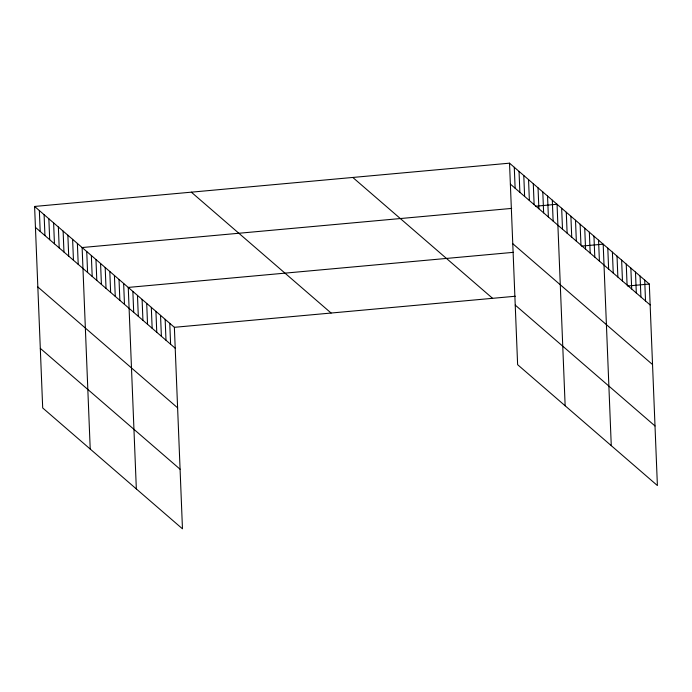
<?xml version="1.0" encoding="UTF-8"?>
<svg xmlns="http://www.w3.org/2000/svg" width="692" height="692" viewBox="0 0 692 692"><rect width="100%" height="100%" fill="white"/><g stroke="black" fill="none" stroke-linecap="round" stroke-linejoin="round"><path stroke-width="1.04" d="M34.6 206.45L174.375 327.316L182.472 528.826L42.696 407.96L34.6 206.45L509.528 163.174L649.304 284.04L657.4 485.55L517.625 364.684L509.528 163.174M511.682 208.404L82.123 247.537L90.219 449.056M535.4 206.242L557.051 204.27L565.148 405.78M513.473 252.329L128.254 287.422L136.341 488.941M581.522 246.127L603.182 244.155L611.27 445.665M174.375 327.316L515.263 296.254M627.653 286.012L649.304 284.04M510.367 184.098L650.143 304.964M512.763 243.688L652.539 364.554M515.229 305.094L655.004 425.961M352.799 177.455L492.583 298.321M191.329 192.168L331.105 313.035M35.439 227.365L175.223 348.232M37.835 286.964L177.61 407.83M40.3 348.361L180.076 469.228M644.693 280.052L645.532 300.977M640.083 276.065L640.922 296.989M635.472 272.077L636.311 292.993M630.853 268.089L631.692 289.005M626.243 264.093L627.082 285.017M621.632 260.106L622.471 281.03M617.022 256.118L617.861 277.042M612.403 252.13L613.242 273.055M607.792 248.143L608.631 269.067M598.563 240.167L599.41 261.092M593.952 236.18L594.791 257.095M589.342 232.192L590.181 253.108M584.731 228.196L585.57 249.12M580.112 224.208L580.96 245.132M575.502 220.22L576.341 241.145M570.891 216.233L571.73 237.157M566.281 212.245L567.12 233.169M561.662 208.257L562.51 229.182M552.303 200.161L553.142 221.085M547.545 196.052L548.384 216.968M542.796 191.944L543.635 212.859M538.039 187.835L538.886 208.75M533.29 183.717L534.129 204.642M528.541 179.609L529.38 200.533M523.783 175.5L524.622 196.424M519.035 171.391L519.874 192.315M514.277 167.282L515.125 188.207M169.765 323.32L170.604 344.244M165.154 319.332L165.994 340.256M160.544 315.344L161.383 336.269M155.925 311.357L156.764 332.281M151.314 307.369L152.154 328.293M146.704 303.381L147.543 324.306M142.094 299.394L142.933 320.318M137.474 295.406L138.314 316.322M132.864 291.418L133.703 312.334M123.643 283.435L124.482 304.359M119.024 279.447L119.863 300.371M114.414 275.459L115.253 296.384M109.803 271.472L110.642 292.396M105.184 267.484L106.032 288.408M100.574 263.496L101.413 284.421M95.963 259.509L96.802 280.433M91.353 255.521L92.192 276.437M86.734 251.533L87.581 272.449M77.374 243.428L78.213 264.353M72.617 239.32L73.456 260.244M67.868 235.211L68.707 256.135M63.119 231.102L63.958 252.026M58.362 226.993L59.201 247.918M53.613 222.885L54.452 243.809M48.855 218.776L49.694 239.7M44.106 214.667L44.945 235.591M39.349 210.558L40.197 231.474"/></g></svg>
